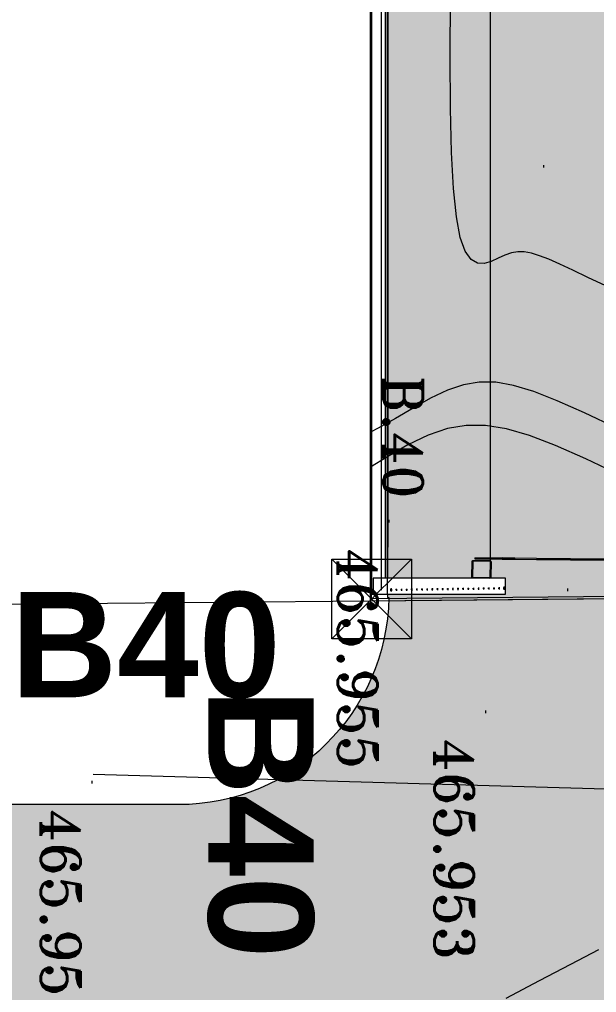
# Model space of a CAD drawing. Header units: millimetres. Extents: x 132836 to 1862386, y -330276 to -143438.
# Drawn here: x 364864 to 375829, y -279506 to -261015 of the extents above; entities that cross this region are included whole.
import ezdxf

# ---------------------------------------------------------------- set-up
doc = ezdxf.new("R2010")
doc.units = ezdxf.units.MM
doc.header["$MEASUREMENT"] = 0
doc.linetypes.add('Points tirets', pattern=[335.138881, 176.388884, -88.194442, 0, -70.555556])
doc.linetypes.add('Wipeout_Contour', pattern=[1000, 0, -1000])
for name, color, linetype in [('Divers - Dessin général', 7, 'Continuous'), ('Nouveau_0', 7, 'Continuous'), ('Nouveau_CN_01_00', 7, 'Continuous'), ('Nouveau_CN_02_00', 7, 'Continuous'), ('Nouveau_rg', 7, 'Continuous'), ('Nouveau_TopoAlt', 7, 'Continuous'), ('Nouveau_TopoJIS', 7, 'Continuous'), ('Nouveau_TOPOJIS TITRE', 7, 'Continuous'), ('Nouveau_TopoMa TITTR', 7, 'Continuous'), ('Textes - 1_100', 7, 'Continuous'), ('TopoAlt', 7, 'Continuous')]:
    doc.layers.add(name, color=color, linetype=linetype)
doc.styles.add('STYLE_GENERE_3', font='')
doc.styles.add('STYLE_GENERE_5', font='romant.shx')
doc.styles.get('STYLE_GENERE_3').set_extended_font_data('Arial', bold=True)

msp = doc.modelspace()

# ---------------------------------------------------------------- hatches: boundary and pattern name
at = {"linetype": 'Continuous', "lineweight": 0, "true_color": 0x6f6f6f}
h = msp.add_hatch(color=8, dxfattribs=at)
h.paths.add_polyline_path([(360547.961, -295062.571), (487920.34, -293826.868), (487920.34, -270902.734), (487462.568, -270902.734), (472913.119, -271040.575), (472913.119, -163437.635), (371855.719, -163437.635), (371855.719, -271040.575), (371882.482, -271040.57), (371882.665, -272000.514, -0.409427364), (367883.201, -275935.042), (360547.961, -275935.042)])
h.paths.add_polyline_path([(377135.103, -260639.953), (373845.103, -260639.953), (373845.103, -248364.953), (373845.103, -243089.974), (373845.103, -242189.974), (377135.103, -242189.974)], flags=0)
h.paths.add_polyline_path([(380202.952, -171995.57), (431505.799, -171995.57), (464309.564, -171995.57), (464309.564, -262465.571), (462925.553, -262565.571), (438593.575, -262550.571), (437925.553, -262550.571), (436549.587, -262550.571), (436549.587, -189810.571), (412055.061, -189810.571), (412055.061, -201780.57), (412055.061, -204495.57), (415454.069, -204495.57), (415454.069, -208495.57), (415454.069, -218295.57), (405655.061, -218295.57), (405655.061, -222495.57), (415474.561, -222495.57), (415474.561, -260810.571), (380202.952, -260810.571), (380202.952, -230015.57), (380202.952, -193810.571)], flags=0)
h.paths.add_polyline_path([(381436.562, -269433.913, -0.09031866), (381558.292, -268727.623, -0.201448728), (382612.158, -267592.74, -0.104211445), (383417.525, -267415.055), (384017.498, -267409.371, -0.104044608), (384824.873, -267571.244, -0.238255457), (385983.776, -268953.318, -0.055188622), (386036.355, -269390.334), (386038.45, -269611.438), (386050.565, -270890.267), (385792.102, -271892.761, -0.267949192), (384069.602, -272909.124), (383469.629, -272914.808, -0.193717464), (382078.771, -272370.185, -0.070568756), (381728.183, -271931.262, -0.131652498), (381450.772, -270933.845)], flags=0)
h.paths.add_polyline_path([(394027.271, -275599.002, -0.415791099), (392016.505, -273599.031), (392016.505, -273452.052), (392030.007, -267377.824, -0.380556701), (394016.505, -265609.826), (394094.233, -265609.826), (394094.233, -270609.826), (409094.233, -270609.826), (409094.233, -265609.826), (414055.71, -265609.826, -0.414213562), (415555.71, -267109.826), (415555.71, -273660.699, -0.345501612), (413836.804, -275433.432)], flags=0)
h.paths.add_polyline_path([(424209.612, -271504.083, -0.134473934), (423930.467, -270484.937), (423930.467, -268984.937, -0.414213562), (425930.467, -266984.937), (426530.467, -266984.937, -0.414213562), (428530.467, -268984.937), (428530.467, -270484.937, -0.128820346), (428273.55, -271465.581, -0.270936291), (426530.467, -272484.937), (425930.467, -272484.937, -0.264979997)], flags=0)
h.paths.add_polyline_path([(436562.206, -273329.325), (436569.468, -267730.336, -0.098561509), (436800.237, -266943.721), (436817.2, -266951.545, -0.258849002), (438654.998, -265605.827), (438652.661, -265587.294), (439337.088, -265587.294), (439337.088, -265687.294), (439337.088, -270687.294), (469237.088, -270687.294), (469237.088, -265687.294), (470907.523, -265687.294), (472885.813, -265687.294), (472885.813, -267687.294), (472885.813, -271062.255, 0.001345761), (472885.842, -271073.021), (472896.728, -273095.233, -0.414213562), (470907.523, -275105.97), (462184.053, -275105.97, -0.005188955), (462130.957, -275116.103), (454147.511, -275196.191), (438770.531, -275253.24, -0.386553331), (436572.608, -273475.385, -0.025189219)], flags=0)
at = {"linetype": 'Continuous', "lineweight": 0, "true_color": 0x90b349}
msp.add_hatch(color=55, dxfattribs=at).paths.add_polyline_path([(371835.255, -163719.488), (371815.817, -271660.98), (373815.817, -271661.341), (373834.895, -165719.848), (470604.781, -165737.275), (470586.876, -265587.294), (472586.876, -265587.654), (472605.141, -163737.635)])

# ---------------------------------------------------------------- linework, layer by layer
at = {"color": 9, "linetype": 'Continuous', "lineweight": 5}
msp.add_lwpolyline([(367883.201, -275935.042), (360547.961, -275935.042), (360547.961, -295062.571), (487920.34, -293826.868), (487920.34, -270902.734), (487462.568, -270902.734), (472923.119, -271040.481), (472923.119, -163437.635), (371862.558, -163437.635), (371862.558, -271040.575), (371855.719, -271040.575), (371855.902, -272000.519), (371882.665, -272000.514, -0.409427364)], format="xyb", close=True, dxfattribs=at)
at = {"color": 7, "linetype": 'Continuous', "lineweight": 5}
msp.add_lwpolyline([(371835.255, -163719.488), (371815.817, -271660.98), (373815.817, -271661.341), (373834.895, -165719.848), (470604.781, -165737.275), (470586.876, -265587.294), (472586.876, -265587.654), (472605.141, -163737.635)], close=True, dxfattribs=at)
at = {"color": 7, "linetype": 'Continuous', "lineweight": 20, "flags": 128}
for points in [[(373515.221, -271242.787), (373514.993, -271266.786)], [(373515.221, -271242.787), (374035.658, -271247.717)], [(374035.636, -271250.002), (374279.31, -271253.464)], [(374279.343, -271250.026), (374035.658, -271247.717)], [(374035.658, -271247.717), (374245.797, -271249.708)], [(374035.658, -271247.717), (378585.256, -271290.82)], [(373476.167, -271319.22), (373476.352, -271298.413)], [(373476.278, -271317.661), (373479.173, -271297.048)], [(373476.278, -271317.661), (373476.352, -271298.413)], [(373476.604, -271316.116), (373479.173, -271297.048)], [(373477.122, -271314.633), (373479.173, -271297.048)], [(373477.832, -271313.236), (373479.173, -271297.048)], [(373478.708, -271311.936), (373479.173, -271297.048)], [(373479.763, -271310.77), (373479.173, -271297.048)], [(373479.763, -271310.77), (373482.158, -271296.068)], [(373480.949, -271309.749), (373482.158, -271296.068)], [(373482.265, -271308.886), (373482.158, -271296.068)], [(373482.265, -271308.886), (373485.248, -271295.485)], [(373483.676, -271308.203), (373485.248, -271295.485)], [(373485.168, -271307.713), (373487.998, -271295.331)], [(373485.168, -271307.713), (373485.248, -271295.485)], [(373486.707, -271307.428), (373487.998, -271295.331)], [(373488.28, -271307.334), (373487.998, -271295.331)], [(373514.993, -271266.786), (374035.454, -271269.253)], [(373514.993, -271266.786), (374035.43, -271271.716)], [(373800.266, -271310.29), (373800.764, -271298.294)], [(373801.825, -271310.413), (373800.764, -271298.294)], [(373801.825, -271310.413), (373803.51, -271298.5)], [(373803.37, -271310.728), (373803.51, -271298.5)], [(373804.841, -271311.246), (373803.51, -271298.5)], [(373804.841, -271311.246), (373806.588, -271299.142)], [(373806.251, -271311.955), (373806.588, -271299.142)], [(373807.538, -271312.843), (373806.588, -271299.142)], [(373807.538, -271312.843), (373809.554, -271300.178)], [(373808.716, -271313.886), (373809.554, -271300.178)], [(373809.737, -271315.072), (373809.554, -271300.178)], [(373809.737, -271315.072), (373812.361, -271301.596)], [(373810.601, -271316.388), (373812.361, -271301.596)], [(373811.283, -271317.799), (373812.361, -271301.596)], [(373811.773, -271319.292), (373812.361, -271301.596)], [(373812.059, -271320.842), (373812.361, -271301.596)], [(373812.152, -271322.403), (373812.361, -271301.596)], [(374035.43, -271271.716), (378585.029, -271314.819)], [(374035.454, -271269.253), (378585.256, -271290.82)], [(374279.116, -271274.025), (374061.502, -271271.963)]]:
    msp.add_lwpolyline(points, dxfattribs=at)
at = {"color": 212, "linetype": 'Continuous', "lineweight": 5, "true_color": 0xcb00cc, "flags": 128}
for points in [[(374035.658, -271247.717), (374035.454, -271269.253), (374035.43, -271271.716)], [(374279.343, -271250.026), (374245.797, -271249.708), (374035.658, -271247.717)], [(374279.116, -271274.025), (374279.31, -271253.464), (374279.343, -271250.026)], [(374035.43, -271271.716), (374061.502, -271271.963), (374279.116, -271274.025)]]:
    msp.add_lwpolyline(points, dxfattribs=at)
at = {"layer": 'Nouveau_CN_01_00', "color": 8, "linetype": 'Continuous', "lineweight": 5, "flags": 128}
for points in [[(376007.924, -266074.356), (375665.201, -265919.607), (375376.904, -265781.514), (375132.426, -265665.769), (374924.553, -265573.304), (374746.922, -265503.856), (374593.166, -265457.166), (374456.922, -265432.973), (374331.826, -265431.015), (374211.512, -265451.032), (374089.617, -265492.764), (373961.478, -265552.413), (373829.243, -265612.039), (373696.761, -265650.167), (373567.882, -265645.321), (373446.456, -265576.024), (373336.331, -265420.801), (373241.359, -265158.175), (373165.388, -264766.672), (373111.059, -264228.536), (373076.172, -263540.897), (373057.32, -262704.607), (373051.094, -261720.516), (373054.086, -260589.476)], [(376290.547, -269679.375), (375623.559, -269365.857), (375049.875, -269113.798), (374552.758, -268923.611), (374115.475, -268795.71), (373721.291, -268730.512), (373353.472, -268728.429), (372995.284, -268789.877), (372629.991, -268915.271), (372245.4, -269101.337), (371847.467, -269330.053), (371535.195, -269524.574)], [(374113.247, -279613.246), (374747.483, -279278.532), (375339.019, -278967.687), (375871.622, -278686.521)]]:
    msp.add_lwpolyline(points, dxfattribs=at)
at = {"layer": 'Nouveau_CN_02_00', "color": 8, "linetype": 'Continuous', "lineweight": 5, "flags": 128}
msp.add_lwpolyline([(376213.116, -268781.519), (375601.921, -268492.158), (375082.239, -268260.994), (374638.159, -268087.376), (374253.77, -267970.651), (373913.16, -267910.167), (373600.419, -267905.273), (373299.636, -267955.316), (372994.898, -268059.644), (372674.419, -268214.106), (372342.911, -268400.549), (372009.207, -268597.321), (371682.144, -268782.77), (371535.195, -268854.679)], dxfattribs=at)
at = {"layer": 'Nouveau_rg', "color": 8, "linetype": 'Continuous', "lineweight": 5, "flags": 128}
msp.add_lwpolyline([(366267.071, -275358.909), (378441.02, -275704.121), (397834.043, -275550.958), (413561.364, -275038.784), (432409.734, -274947.589), (453787.001, -274747.605), (470950.769, -274647.467), (482583.41, -274697.543)], dxfattribs=at)
at = {"layer": 'Nouveau_TopoJIS', "color": 8, "linetype": 'Continuous', "lineweight": 5}
for p, q in [((374819.43, -263781.51), (374819.43, -263831.51)), ((371884.43, -270526.51), (371884.43, -270576.51)), ((375275.43, -271826.51), (375275.43, -271876.51)), ((373718.43, -274145.51), (373718.43, -274195.51)), ((366241.43, -275483.51), (366241.43, -275533.51))]:
    msp.add_line(p, q, dxfattribs=at)
at = {"layer": 'Nouveau_TOPOJIS TITRE', "color": 8, "linetype": 'Continuous', "lineweight": 5}
msp.add_line((371535.195, -272063.016), (371535.195, -272113.016), dxfattribs=at)
at = {"layer": 'TopoAlt', "color": 211, "linetype": 'Continuous', "lineweight": 5, "true_color": 0xfe55ff}
msp.add_lwpolyline([(371535.195, -163437.635), (371555.889, -271934.337)], dxfattribs=at)

# ---------------------------------------------------------------- texts
at = {"layer": 'Nouveau_TopoAlt', "color": 253, "linetype": 'Continuous', "lineweight": 5, "true_color": 0x9f9f9f, "char_height": 750, "attachment_point": 1, "rotation": 270, "style": 'STYLE_GENERE_5'}
for s, insert in [('\\A1;{\\pql;\\Fromant.shx;465.953}', (373500.242, -274674.01)), ('\\A1;{\\pql;\\Fromant.shx;465.952}', (366023.242, -276012.01))]:
    msp.add_mtext(s, dxfattribs=dict(at, insert=insert))
at = {"layer": 'Nouveau_TopoMa TITTR', "color": 253, "linetype": 'Continuous', "lineweight": 5, "true_color": 0x9f9f9f, "insert": (371779.483, -267780.93), "char_height": 750, "attachment_point": 7, "rotation": 270, "style": 'STYLE_GENERE_5'}
msp.add_mtext('\\A1;{\\pql;\\Fromant.shx;B.40}', dxfattribs=at)
at = {"layer": 'Textes - 1_100', "color": 14, "linetype": 'Continuous', "lineweight": 5, "true_color": 0x990000, "insert": (364701.388, -272910.129), "char_height": 2000, "attachment_point": 4, "rotation": 0.0056521, "style": 'STYLE_GENERE_3'}
msp.add_mtext('\\A1;{\\pql;\\fArial|b1|i0|c0|p38;B\\fArial|b1|i0|c0|p38;40}', dxfattribs=at)
at = {"layer": 'Textes - 1_100', "color": 253, "linetype": 'Continuous', "lineweight": 5, "true_color": 0x9f9f9f, "insert": (369438.546, -273730.609), "char_height": 2000, "attachment_point": 4, "rotation": 270.0056521, "style": 'STYLE_GENERE_3'}
msp.add_mtext('\\A1;{\\pql;\\fArial|b1|i0|c0|p38;B\\fArial|b1|i0|c0|p38;40}', dxfattribs=at)

# ---------------------------------------------------------------- next in the draw order: wipeouts: each hides what was drawn before it
at = {"color": 254, "linetype": 'Wipeout_Contour', "lineweight": 0, "ltscale": 1845544.869679444}
msp.add_wipeout([(371583.2, -271934.279), (374097.652, -271934.279), (374097.652, -271634.279), (371583.2, -271634.279)], dxfattribs=at).dxf.layer = 'TopoAlt'

# ---------------------------------------------------------------- next in the draw order: linework, layer by layer
at = {"color": 8, "linetype": 'Continuous', "lineweight": 5}
for p, q in [((370801.048, -271272.923), (372310.767, -272782.344)), ((370801.197, -272782.493), (372310.618, -271272.774))]:
    msp.add_line(p, q, dxfattribs=at)
at = {"color": 14, "linetype": 'Continuous', "lineweight": 5, "true_color": 0xa40f02}
for p, q in [((370801.048, -271272.923), (372310.767, -272782.344)), ((370801.197, -272782.493), (372310.618, -271272.774))]:
    msp.add_line(p, q, dxfattribs=at)
at = {"color": 7, "linetype": 'Continuous', "lineweight": 5}
for p, q in [((373684.057, -271809.904), (373684.649, -271849.9)), ((373781.656, -271808.461), (373782.248, -271848.457)), ((373879.255, -271807.018), (373879.847, -271847.014)), ((373976.854, -271805.575), (373977.446, -271845.571)), ((372040.169, -271854.213), (372010.172, -271854.657)), ((372024.875, -271834.437), (372025.466, -271874.433)), ((372137.768, -271852.77), (372107.771, -271853.214)), ((372122.474, -271832.994), (372123.065, -271872.99)), ((372235.367, -271851.327), (372205.37, -271851.77)), ((372220.073, -271831.551), (372220.664, -271871.546)), ((372332.966, -271849.884), (372302.969, -271850.327)), ((372317.672, -271830.108), (372318.263, -271870.103)), ((372430.565, -271848.441), (372400.568, -271848.884)), ((372415.271, -271828.665), (372415.862, -271868.66)), ((372528.164, -271846.998), (372498.167, -271847.441)), ((372512.87, -271827.222), (372513.461, -271867.217)), ((372625.763, -271845.554), (372595.766, -271845.998)), ((372610.468, -271825.778), (372611.06, -271865.774)), ((372723.362, -271844.111), (372693.365, -271844.555)), ((372708.067, -271824.335), (372708.659, -271864.331)), ((372820.961, -271842.668), (372790.964, -271843.112)), ((372805.666, -271822.892), (372806.258, -271862.888)), ((372918.56, -271841.225), (372888.563, -271841.669)), ((372903.265, -271821.449), (372903.857, -271861.445)), ((373016.158, -271839.782), (372986.162, -271840.226)), ((373000.864, -271820.006), (373001.456, -271860.002)), ((373113.757, -271838.339), (373083.761, -271838.782)), ((373098.463, -271818.563), (373099.055, -271858.559)), ((373211.356, -271836.896), (373181.36, -271837.339)), ((373196.062, -271817.12), (373196.654, -271857.115)), ((373308.955, -271835.453), (373278.959, -271835.896)), ((373293.661, -271815.677), (373294.253, -271855.672)), ((373406.554, -271834.01), (373376.558, -271834.453)), ((373391.26, -271814.234), (373391.852, -271854.229)), ((373504.153, -271832.567), (373474.157, -271833.01)), ((373488.859, -271812.79), (373489.451, -271852.786)), ((373601.752, -271831.123), (373571.756, -271831.567)), ((373586.458, -271811.347), (373587.05, -271851.343)), ((373699.351, -271829.68), (373669.355, -271830.124)), ((373796.95, -271828.237), (373766.954, -271828.681)), ((373894.549, -271826.794), (373864.553, -271827.238)), ((373992.148, -271825.351), (373962.152, -271825.795))]:
    msp.add_line(p, q, dxfattribs=at)
at = {"color": 7, "linetype": 'Points tirets', "lineweight": 5}
for p, q in [((371907.573, -271856.174), (371942.57, -271855.656)), ((374054.751, -271824.425), (374089.747, -271823.908))]:
    msp.add_line(p, q, dxfattribs=at)
at = {"color": 8, "linetype": 'Continuous', "lineweight": 5, "flags": 128}
msp.add_lwpolyline([(372310.618, -271272.774), (372310.767, -272782.344), (370801.197, -272782.493), (370801.048, -271272.923)], close=True, dxfattribs=at)
at = {"color": 14, "linetype": 'Continuous', "lineweight": 5, "true_color": 0xa40f02, "flags": 128}
msp.add_lwpolyline([(372310.618, -271272.774), (372310.767, -272782.344), (370801.197, -272782.493), (370801.048, -271272.923)], close=True, dxfattribs=at)
at = {"color": 7, "linetype": 'Continuous', "lineweight": 20, "flags": 128}
msp.add_lwpolyline([(373466.054, -271309.932), (373467.473, -271307.125), (373469.238, -271304.526), (373471.336, -271302.182), (373473.719, -271300.14), (373476.352, -271298.413), (373479.173, -271297.048), (373482.158, -271296.068), (373485.248, -271295.485), (373487.998, -271295.331), (373800.764, -271298.294), (373803.51, -271298.5), (373806.588, -271299.142), (373809.554, -271300.178), (373812.361, -271301.596), (373814.96, -271303.373), (373817.293, -271305.459), (373819.346, -271307.843), (373821.073, -271310.475), (373822.426, -271313.308), (373823.418, -271316.294), (373824.001, -271319.383), (373824.155, -271322.121), (373821.419, -271610.9), (373821.213, -271613.634), (373820.572, -271616.712), (373819.524, -271619.679), (373818.117, -271622.485), (373816.341, -271625.085), (373814.242, -271627.429), (373811.871, -271629.482), (373809.238, -271631.198), (373806.405, -271632.563), (373803.42, -271633.543), (373800.33, -271634.125), (373797.581, -271634.279), (373484.815, -271631.316), (373482.068, -271631.11), (373478.99, -271630.469), (373476.024, -271629.433), (373473.229, -271628.014), (373470.63, -271626.25), (373468.286, -271624.151), (373466.232, -271621.768), (373464.517, -271619.135), (373463.152, -271616.302), (373462.172, -271613.317), (373461.589, -271610.227), (373461.435, -271607.49), (373464.171, -271318.711), (373464.377, -271315.976), (373465.018, -271312.898)], close=True, dxfattribs=at)
for points in [[(373461.435, -271607.49), (373464.377, -271315.976)], [(373461.589, -271610.227), (373465.018, -271312.898)], [(373461.589, -271610.227), (373464.377, -271315.976)], [(373462.172, -271613.317), (373466.054, -271309.932)], [(373462.172, -271613.317), (373465.018, -271312.898)], [(373463.152, -271616.302), (373467.473, -271307.125)], [(373463.152, -271616.302), (373466.054, -271309.932)], [(373464.517, -271619.135), (373467.473, -271307.125)], [(373466.232, -271621.768), (373471.336, -271302.182)], [(373466.232, -271621.768), (373469.238, -271304.526)], [(373466.232, -271621.768), (373467.473, -271307.125)], [(373468.286, -271624.151), (373471.336, -271302.182)], [(373470.63, -271626.25), (373473.719, -271300.14)], [(373470.63, -271626.25), (373471.336, -271302.182)], [(373800.764, -271298.294), (373488.28, -271307.334), (373486.707, -271307.428), (373485.168, -271307.713), (373483.676, -271308.203), (373482.265, -271308.886), (373480.949, -271309.749), (373479.763, -271310.77), (373478.708, -271311.936), (373477.832, -271313.236), (373477.122, -271314.633), (373476.604, -271316.116), (373476.278, -271317.661), (373476.167, -271319.22), (373473.438, -271607.207), (373473.229, -271628.014)], [(373473.229, -271628.014), (373473.719, -271300.14)], [(373809.238, -271631.198), (373809.423, -271610.39), (373812.152, -271322.403), (373812.059, -271320.842), (373811.773, -271319.292), (373811.283, -271317.799), (373810.601, -271316.388), (373809.737, -271315.072), (373808.716, -271313.886), (373807.538, -271312.843), (373806.251, -271311.955), (373804.841, -271311.246), (373803.37, -271310.728), (373801.825, -271310.413), (373800.266, -271310.29), (373488.28, -271307.334)], [(373811.871, -271629.482), (373812.361, -271301.596)], [(373811.871, -271629.482), (373814.96, -271303.373)], [(373811.871, -271629.482), (373817.293, -271305.459)], [(373814.242, -271627.429), (373817.293, -271305.459)], [(373814.242, -271627.429), (373819.346, -271307.843)], [(373816.341, -271625.085), (373819.346, -271307.843)], [(373818.117, -271622.485), (373819.346, -271307.843)], [(373818.117, -271622.485), (373821.073, -271310.475)], [(373818.117, -271622.485), (373822.426, -271313.308)], [(373819.524, -271619.679), (373822.426, -271313.308)], [(373819.524, -271619.679), (373823.418, -271316.294)], [(373820.572, -271616.712), (373823.418, -271316.294)], [(373820.572, -271616.712), (373824.001, -271319.383)], [(373821.213, -271613.634), (373824.001, -271319.383)], [(373821.419, -271610.9), (373824.001, -271319.383)], [(373473.52, -271608.78), (373473.229, -271628.014)], [(373473.438, -271607.207), (373473.52, -271608.78), (373476.024, -271629.433)], [(373473.52, -271608.78), (373473.817, -271610.319), (373476.024, -271629.433)], [(373473.817, -271610.319), (373474.307, -271611.812), (373474.99, -271613.222), (373475.841, -271614.538), (373476.874, -271615.724), (373478.04, -271616.767), (373479.34, -271617.656), (373480.737, -271618.365), (373482.22, -271618.883), (373483.753, -271619.21), (373485.324, -271619.32), (373797.581, -271634.279)], [(373476.024, -271629.433), (373474.307, -271611.812)], [(373476.024, -271629.433), (373474.99, -271613.222)], [(373476.024, -271629.433), (373475.841, -271614.538)], [(373476.024, -271629.433), (373476.874, -271615.724)], [(373478.99, -271630.469), (373476.874, -271615.724)], [(373478.99, -271630.469), (373478.04, -271616.767)], [(373478.99, -271630.469), (373479.34, -271617.656)], [(373482.068, -271631.11), (373479.34, -271617.656)], [(373482.068, -271631.11), (373480.737, -271618.365)], [(373482.068, -271631.11), (373482.22, -271618.883)], [(373484.815, -271631.316), (373482.22, -271618.883)], [(373484.815, -271631.316), (373483.753, -271619.21)], [(373484.815, -271631.316), (373485.324, -271619.32)], [(373485.324, -271619.32), (373797.31, -271622.276), (373798.871, -271622.195), (373800.422, -271621.898), (373801.903, -271621.408), (373803.325, -271620.725), (373804.629, -271619.861), (373805.827, -271618.841), (373806.87, -271617.675), (373807.759, -271616.375), (373808.468, -271614.978), (373808.986, -271613.494), (373809.301, -271611.961), (373809.423, -271610.39)], [(373797.581, -271634.279), (373797.31, -271622.276)], [(373797.581, -271634.279), (373798.871, -271622.195)], [(373800.33, -271634.125), (373798.871, -271622.195)], [(373800.33, -271634.125), (373801.903, -271621.408)], [(373800.33, -271634.125), (373800.422, -271621.898)], [(373803.42, -271633.543), (373801.903, -271621.408)], [(373803.42, -271633.543), (373803.325, -271620.725)], [(373803.42, -271633.543), (373804.629, -271619.861)], [(373806.405, -271632.563), (373804.629, -271619.861)], [(373806.405, -271632.563), (373805.827, -271618.841)], [(373806.405, -271632.563), (373806.87, -271617.675)], [(373809.238, -271631.198), (373806.87, -271617.675)], [(373809.238, -271631.198), (373807.759, -271616.375)], [(373809.238, -271631.198), (373808.468, -271614.978)], [(373809.238, -271631.198), (373808.986, -271613.494)], [(373809.238, -271631.198), (373809.301, -271611.961)]]:
    msp.add_lwpolyline(points, dxfattribs=at)
at = {"color": 7, "linetype": 'Continuous', "lineweight": 5}
for points in [[(374075.045, -271844.127), (374077.645, -271843.785), (374080.157, -271842.846), (374082.504, -271841.337), (374084.616, -271839.306), (374086.428, -271836.814), (374087.886, -271833.937), (374088.944, -271830.761), (374089.571, -271827.384), (374089.747, -271823.908), (374089.468, -271820.439), (374088.742, -271817.082), (374087.59, -271813.939), (374086.048, -271811.105), (374084.163, -271808.668), (374081.992, -271806.7), (374079.601, -271805.262), (374077.062, -271804.397), (374074.453, -271804.132), (374071.853, -271804.474), (374069.341, -271805.414), (374066.994, -271806.922), (374064.882, -271808.953), (374063.07, -271811.445), (374061.612, -271814.323), (374060.554, -271817.498), (374059.927, -271820.875), (374059.751, -271824.351), (374060.03, -271827.821), (374060.756, -271831.178), (374061.908, -271834.321), (374063.45, -271837.154), (374065.335, -271839.591), (374067.506, -271841.559), (374069.897, -271842.997), (374072.436, -271843.862)], [(371927.867, -271875.876), (371930.467, -271875.533), (371932.979, -271874.594), (371935.327, -271873.086), (371937.439, -271871.055), (371939.251, -271868.562), (371940.708, -271865.685), (371941.766, -271862.509), (371942.393, -271859.132), (371942.57, -271855.656), (371942.29, -271852.187), (371941.564, -271848.83), (371940.412, -271845.687), (371938.871, -271842.854), (371936.986, -271840.416), (371934.814, -271838.448), (371932.423, -271837.01), (371929.885, -271836.145), (371927.276, -271835.88), (371924.676, -271836.222), (371922.164, -271837.162), (371919.816, -271838.67), (371917.704, -271840.701), (371915.892, -271843.194), (371914.434, -271846.071), (371913.376, -271849.247), (371912.749, -271852.624), (371912.573, -271856.1), (371912.852, -271859.569), (371913.579, -271862.926), (371914.73, -271866.069), (371916.272, -271868.902), (371918.157, -271871.34), (371920.328, -271873.307), (371922.719, -271874.746), (371925.258, -271875.61)]]:
    msp.add_lwpolyline(points, close=True, dxfattribs=at)
at = {"layer": 'Divers - Dessin général', "color": 8, "linetype": 'Continuous', "lineweight": 5}
msp.add_lwpolyline([(472905.195, -163437.635), (472885.813, -271067.638), (371555.907, -272027.634), (371538.537, -197317.635), (371535.195, -163437.635)], close=True, dxfattribs=at)
at = {"layer": 'Divers - Dessin général', "color": 14, "linetype": 'Continuous', "lineweight": 5, "true_color": 0x990000}
msp.add_lwpolyline([(472905.195, -163437.635), (472885.813, -271067.638), (371555.907, -272027.634), (371538.537, -197317.635), (371535.195, -163437.635)], close=True, dxfattribs=at)
at = {"layer": 'Nouveau_0', "color": 8, "linetype": 'Continuous', "lineweight": 5}
for p, q in [((371535.195, -197326.333), (371535.195, -272063.016)), ((371535.195, -197326.333), (371535.195, -272063.016)), ((371535.195, -272063.016), (472898.712, -271079.638)), ((371535.195, -272063.016), (472898.712, -271079.638))]:
    msp.add_line(p, q, dxfattribs=at)
at = {"layer": 'Nouveau_0', "color": 8, "linetype": 'Continuous', "lineweight": 5, "flags": 128}
msp.add_lwpolyline([(371535.195, -272063.016), (472898.712, -271079.638), (472898.712, -163437.635), (371535.195, -163437.635), (371535.195, -197326.333)], close=True, dxfattribs=at)
msp.add_lwpolyline([(472698.712, -270881.569), (472698.712, -163637.635), (371735.195, -163637.635), (371735.195, -197326.333), (371735.195, -271861.067)], dxfattribs=at)
at = {"layer": 'Nouveau_0', "color": 8, "linetype": 'Continuous', "lineweight": 5}
msp.add_lwpolyline([(351535.195, -272242.893), (371535.195, -272063.016), (371535.195, -197326.333), (351535.195, -197326.333)], dxfattribs=at)
at = {"layer": 'TopoAlt', "color": 7, "linetype": 'Continuous', "lineweight": 5, "flags": 128}
msp.add_lwpolyline([(371535.195, -163437.635), (371535.252, -163737.635), (371555.889, -271934.337), (371855.889, -271934.279), (371835.252, -163737.635), (472605.141, -163737.635), (472585.867, -270769.248), (472585.813, -271069.253), (472885.813, -271067.638), (472905.141, -163737.635), (472905.195, -163437.635), (472605.195, -163437.635), (371835.195, -163437.635)], close=True, dxfattribs=at)
at = {"layer": 'TopoAlt', "color": 190, "linetype": 'Continuous', "lineweight": 5, "true_color": 0x8002ff}
for points in [[(374097.652, -271634.279), (371583.2, -271634.279)], [(371583.2, -271634.279), (371583.2, -271934.279)], [(374097.652, -271934.279), (374097.652, -271634.279)], [(371583.2, -271934.279), (374097.652, -271934.279)]]:
    msp.add_lwpolyline(points, dxfattribs=at)

# ---------------------------------------------------------------- next in the draw order: texts
at = {"layer": 'Nouveau_TopoAlt', "color": 253, "linetype": 'Continuous', "lineweight": 5, "true_color": 0x9f9f9f, "insert": (371666.242, -271055.01), "char_height": 750, "attachment_point": 1, "rotation": 270, "style": 'STYLE_GENERE_5'}
msp.add_mtext('\\A1;{\\pql;\\Fromant.shx;465.955}', dxfattribs=at)

doc.saveas('drawing.dxf')
